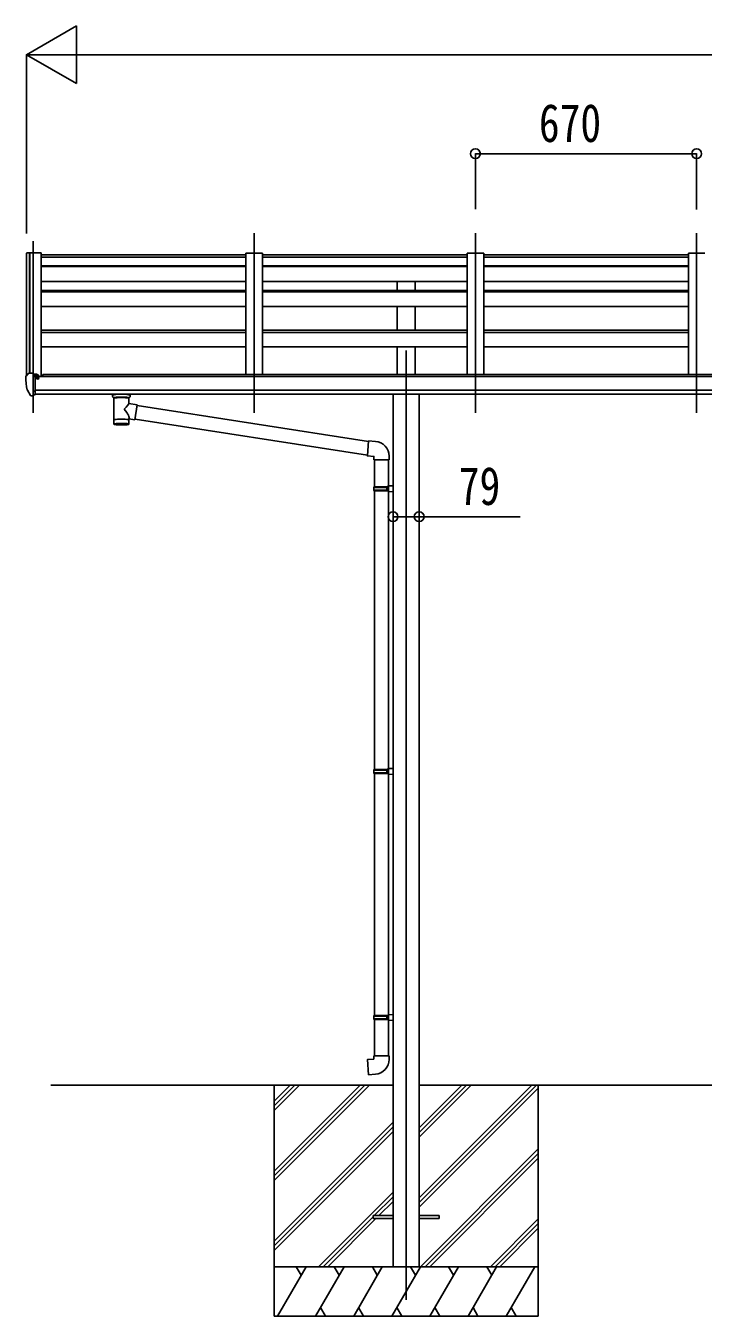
# Model space of a CAD drawing. Units: millimetres, scale not verified. Extents: x -14718 to 14718, y -10395 to 10395.
# Drawn here: x -2397 to -345, y -5045 to -1136 of the extents above; entities that cross this region are included whole.
import ezdxf
from ezdxf.enums import TextEntityAlignment as Align

# ---------------------------------------------------------------- set-up
doc = ezdxf.new("R2010")
doc.units = ezdxf.units.MM
doc.header["$LTSCALE"] = 40
for name, color, linetype in [('0-4_YKK_12', 2, 'Continuous'), ('0-5_YKK_13', 4, 'Continuous'), ('0-6_YKK_A1', 4, 'Continuous'), ('0-7_YKK_D', 6, 'Continuous')]:
    doc.layers.add(name, color=color, linetype=linetype)
doc.styles.add('ＭＳ ゴシック', font='')
doc.styles.get('ＭＳ ゴシック').set_extended_font_data('MS Gothic')

msp = doc.modelspace()

# ---------------------------------------------------------------- linework, layer by layer
at = {"layer": '0-4_YKK_12'}
for p, q in [((-2374.74, -1789.1), (-2374.74, -2308.38)), ((-1704.74, -2308.38), (-1704.74, -1764.54)), ((-1034.74, -2308.38), (-1034.74, -1764.54)), ((-364.74, -2308.38), (-364.74, -1764.54)), ((-1244.74, -2119.6), (-1244.74, -4994.83))]:
    msp.add_line(p, q, dxfattribs=at)
at = {"layer": '0-5_YKK_13'}
for p, q in [((-1729.74, -1830.23), (-2349.74, -1830.23)), ((-1059.74, -1830.23), (-1679.74, -1830.23)), ((-389.74, -1830.23), (-1009.74, -1830.23)), ((-2396.74, -2198.43), (-2396.74, -2199.06)), ((-2389.83, -2189.62), (-2393.9, -2195.43)), ((-2374.74, -2257.56), (-2374.74, -2189.06)), ((-2373.24, -2189.97), (-2374.74, -2189.97)), ((-2368.24, -2198.79), (-2374.74, -2198.39)), ((-2373.24, -2189.97), (-2373.24, -2196.14)), ((-2363.57, -2191.47), (-2373.24, -2190.75)), ((-2373.24, -2193.74), (-2359.24, -2193.8)), ((-2363.77, -2203.97), (-2363.24, -2203.97)), ((-2363.24, -2203.97), (-2362.94, -2203.97)), ((-2362.74, -2193.78), (-2362.74, -2191.89)), ((-2358.24, -2194.91), (-2358.24, -2198.87)), ((-2382.36, -2255.74), (-2392.11, -2240.37)), ((-2376.24, -2257.46), (-2379.95, -2257.24)), ((-2376.24, -2257.46), (-2374.74, -2257.56)), ((-2374.74, -2255.36), (-2374.24, -2255.36)), ((-2374.24, -2255.36), (-2373.74, -2254.36)), ((-2368.24, -2254.36), (-2373.74, -2254.36)), ((-2134.24, -2258.36), (-2134.24, -2252.25)), ((-2130.14, -2262.87), (-2130.16, -2343.16)), ((-2084.34, -2280.44), (-2084.34, -2262.85)), ((-2080.24, -2258.36), (-2080.24, -2252.25)), ((-2059.12, -2284.35), (-2084.34, -2280.43)), ((-2059.12, -2284.35), (-2066.14, -2329.6)), ((-1358.32, -2395.13), (-2059.43, -2286.36)), ((-2084.33, -2343.16), (-2084.34, -2326.53)), ((-2084.34, -2326.78), (-2066.14, -2329.6)), ((-1361.99, -2437.06), (-2065.87, -2327.86)), ((-1337.32, -2395.06), (-1358.16, -2393.24)), ((-1342.24, -2450.81), (-1296.24, -2450.81)), ((-1340.24, -2450.81), (-1340.24, -2532.71)), ((-1298.24, -2450.81), (-1298.24, -2530.15)), ((-1296.24, -2450.81), (-1296.24, -2439.89)), ((-1342.24, -2534.71), (-1341.24, -2532.71)), ((-1342.24, -2534.71), (-1298.24, -2534.71)), ((-1342.24, -2534.71), (-1342.24, -2542.71)), ((-1341.24, -2532.71), (-1298.24, -2532.71)), ((-1302.72, -2534.71), (-1303.15, -2532.71)), ((-1300.24, -2530.21), (-1284.24, -2529.74)), ((-1300.24, -2532.21), (-1300.24, -2530.21)), ((-1300.24, -2532.21), (-1298.24, -2532.21)), ((-1284.24, -2529.74), (-1284.24, -2547.68)), ((-1342.24, -2542.71), (-1298.24, -2542.71)), ((-1342.24, -2542.71), (-1341.24, -2544.71)), ((-1341.24, -2544.71), (-1298.24, -2544.71)), ((-1340.24, -2544.71), (-1340.24, -3388.9)), ((-1300.24, -2547.21), (-1300.24, -2545.21)), ((-1300.24, -2547.21), (-1284.24, -2547.68)), ((-1298.24, -2547.27), (-1298.24, -3386.34)), ((-1342.24, -3390.9), (-1341.24, -3388.9)), ((-1342.24, -3390.9), (-1298.24, -3390.9)), ((-1342.24, -3390.9), (-1342.24, -3398.9)), ((-1342.24, -3398.9), (-1298.24, -3398.9)), ((-1342.24, -3398.9), (-1341.24, -3400.9)), ((-1341.24, -3388.9), (-1298.24, -3388.9)), ((-1302.72, -3390.9), (-1303.15, -3388.9)), ((-1300.24, -3386.4), (-1284.24, -3385.93)), ((-1300.24, -3388.4), (-1300.24, -3386.4)), ((-1300.24, -3388.4), (-1298.24, -3388.4)), ((-1284.24, -3385.93), (-1284.24, -3403.87)), ((-1341.24, -3400.9), (-1298.24, -3400.9)), ((-1340.24, -3400.9), (-1340.24, -4134.06)), ((-1300.24, -3403.4), (-1300.24, -3401.4)), ((-1300.24, -3403.4), (-1284.24, -3403.87)), ((-1298.24, -3403.46), (-1298.24, -4131.5)), ((-1342.24, -4136.06), (-1341.24, -4134.06)), ((-1342.24, -4136.06), (-1298.24, -4136.06)), ((-1342.24, -4136.06), (-1342.24, -4144.06)), ((-1341.24, -4134.06), (-1298.24, -4134.06)), ((-1302.72, -4136.06), (-1303.15, -4134.06)), ((-1300.24, -4131.56), (-1284.24, -4131.09)), ((-1300.24, -4133.56), (-1300.24, -4131.56)), ((-1300.24, -4133.56), (-1298.24, -4133.56)), ((-1284.24, -4131.09), (-1284.24, -4149.03)), ((-1342.24, -4144.06), (-1298.24, -4144.06)), ((-1342.24, -4144.06), (-1341.24, -4146.06)), ((-1341.24, -4146.06), (-1298.24, -4146.06)), ((-1340.24, -4146.06), (-1340.24, -4256.06)), ((-1300.24, -4148.56), (-1300.24, -4146.56)), ((-1300.24, -4148.56), (-1284.24, -4149.03)), ((-1298.24, -4148.62), (-1298.24, -4256.06)), ((-1342.24, -4256.06), (-1296.24, -4256.06)), ((-1342.24, -4266.06), (-1342.24, -4256.06)), ((-1296.24, -4256.06), (-1296.24, -4266.98)), ((-1344.74, -4740.31), (-1284.24, -4740.31)), ((-1344.74, -4740.31), (-1344.74, -4749.31)), ((-1344.74, -4749.31), (-1284.24, -4749.31)), ((-1205.24, -4740.31), (-1144.74, -4740.31)), ((-1205.24, -4749.31), (-1144.74, -4749.31)), ((-1144.74, -4740.31), (-1144.74, -4749.31))]:
    msp.add_line(p, q, dxfattribs=at)
for points in [[(-2374.74, -2189.06), (-2386.74, -2189.06), (-2389.07, -2189.2)], [(-2368.24, -2254.36), (-2368.24, -2196.14), (-2373.24, -2196.14)], [(-2363.57, -2191.47), (-2363.4, -2191.49), (-2363.24, -2191.52), (-2363.1, -2191.56), (-2362.97, -2191.62), (-2362.87, -2191.68), (-2362.8, -2191.74), (-2362.76, -2191.81), (-2362.74, -2191.89)], [(-2362.94, -2202.78), (-2362.94, -2203.97), (-2358.24, -2203.97)], [(-2358.24, -2202.36), (-2358.24, -2203.97), (-2357.77, -2203.97)], [(-2374.74, -2243.67), (-2371.58, -2243.26), (-2368.24, -2242.83)], [(-2134.2, -2258.42), (-2134.23, -2258.07), (-2133.98, -2257.11), (-2133.46, -2256.23), (-2132.66, -2255.39), (-2131.54, -2254.59), (-2130.14, -2253.86)], [(-2134.2, -2258.31), (-2134.23, -2258.66), (-2133.98, -2259.62), (-2133.46, -2260.5), (-2132.66, -2261.34), (-2131.54, -2262.14), (-2130.14, -2262.87)], [(-2084.34, -2253.88), (-2084.11, -2253.97), (-2082.75, -2254.71), (-2081.64, -2255.55), (-2080.88, -2256.42), (-2080.42, -2257.32), (-2080.25, -2258.2)], [(-2084.34, -2262.85), (-2084.11, -2262.76), (-2082.75, -2262.02), (-2081.64, -2261.18), (-2080.88, -2260.31), (-2080.42, -2259.41), (-2080.25, -2258.53)], [(-1358.16, -2393.24), (-1362.16, -2439.06), (-1342.24, -2440.81), (-1342.24, -2450.81)], [(-1302.72, -2534.71), (-1302.72, -2542.71), (-1303.15, -2544.71)], [(-1300.24, -2545.21), (-1298.24, -2545.21), (-1298.24, -2532.21)], [(-1302.72, -3390.9), (-1302.72, -3398.9), (-1303.15, -3400.9)], [(-1300.24, -3401.4), (-1298.24, -3401.4), (-1298.24, -3388.4)], [(-1302.72, -4136.06), (-1302.72, -4144.06), (-1303.15, -4146.06)], [(-1300.24, -4146.56), (-1298.24, -4146.56), (-1298.24, -4133.56)], [(-1337.32, -4311.8), (-1358.16, -4313.63), (-1362.16, -4267.8), (-1342.24, -4266.06)]]:
    msp.add_lwpolyline(points, dxfattribs=at)
for centre, radius, start, end in [((-2393.74, -2198.43), 3, 93, 180), ((-2204.25, -2199.05), 192.49, 180.0008, 192.1233), ((-2389.01, -2190.2), 1, 93.5, 145), ((-2360.74, -2203.97), 2.5, 151.64236, 180), ((-2360.74, -2203.97), 2.5, 0, 151.64236), ((-2389.51, -2238.87), 3, 191.83348, 210), ((-2379.77, -2254.24), 3, 210, 266.5), ((-2117.17, -2303.58), 51.38, 92.46126, 104.61963), ((-2097.29, -2303.58), 51.38, 75.38037, 87.53874), ((-1341.24, -2439.89), 45, 0, 85), ((-1341.24, -4266.98), 45, 275, 0)]:
    msp.add_arc(centre, radius, start, end, dxfattribs=at)
for centre, major_axis, ratio, start_param, end_param in [((-2359.24, -2194.9), (-0.02, 1.1), 0.906239, 4.6917496, 6.2625459), ((-2107.24, -2264.06), (-22.91, -0.42), 0.072511, 4.711586, 6.2823824), ((-2107.22, -2262.43), (-22.91, -0.42), 0.072511, 4.711586, 6.2823824), ((-2107.27, -2262.44), (22.92, -0.42), 0.07247, 0.0008089, 1.5716053), ((-2107.27, -2264.06), (22.92, -0.42), 0.07247, 0.0008089, 1.5716053), ((-2096.24, -2258.36), (16, 0), 0.361356, 0, 0.0194874), ((-2096.24, -2258.36), (16, 0), 0.361356, 6.2636979, 6.2831853), ((-2107.24, -2299.99), (-22.81, 26.62), 0.234429, 3.1563334, 4.5976381), ((-2104.69, -2302.63), (20.32, 22.25), 0.045535, 4.9756507, 6.2441899), ((-2107.24, -2343.16), (22.92, 0), 0.101955, 6.2829723, 9.4248207), ((-2107.24, -2343.16), (22.92, 0), 0.101955, 3.1415499, 6.2833984), ((-2107.24, -2330.72), (22.91, 0), 0.122865, 6.2831853, 9.424778)]:
    msp.add_ellipse(centre, major_axis=major_axis, ratio=ratio, start_param=start_param, end_param=end_param, dxfattribs=at)
at = {"layer": '0-6_YKK_A1'}
for p, q in [((-2394.73, -1825.45), (-2394.74, -2195.6)), ((-2393.79, -1824.57), (-2385.96, -1824.15)), ((-2385.74, -1824.23), (-2385.74, -2189.06)), ((-2385.66, -1824.35), (-2385.04, -1825.97)), ((-2349.74, -1824.14), (-2349.74, -2198.87)), ((-1729.74, -1824.74), (-1729.74, -2192.33)), ((-1679.74, -1824.74), (-1729.74, -1824.74)), ((-1679.74, -1824.74), (-1679.74, -2192.33)), ((-1059.74, -1824.74), (-1059.74, -2192.33)), ((-1009.74, -1824.74), (-1059.74, -1824.74)), ((-1009.74, -1824.74), (-1009.74, -2192.33)), ((-389.74, -1824.74), (-389.74, -2192.33)), ((-339.74, -1824.74), (-389.74, -1824.74)), ((-1729.74, -1837.3), (-2349.74, -1837.3)), ((-1729.74, -1863.43), (-2349.74, -1863.43)), ((-1729.74, -1865.99), (-2349.74, -1865.99)), ((-1059.74, -1837.3), (-1679.74, -1837.3)), ((-1059.74, -1863.43), (-1679.74, -1863.43)), ((-1059.74, -1865.99), (-1679.74, -1865.99)), ((-389.74, -1837.3), (-1009.74, -1837.3)), ((-389.74, -1863.43), (-1009.74, -1863.43)), ((-389.74, -1865.99), (-1009.74, -1865.99)), ((-1729.74, -1910.73), (-2349.74, -1910.73)), ((-1059.74, -1910.73), (-1679.74, -1910.73)), ((-1272.24, -1937.56), (-1272.24, -1910.58)), ((-1217.24, -1937.56), (-1217.24, -1910.58)), ((-389.74, -1910.73), (-1009.74, -1910.73)), ((-1729.74, -1937.71), (-2349.74, -1937.71)), ((-1729.74, -1942.66), (-2349.74, -1942.66)), ((-1059.74, -1937.71), (-1679.74, -1937.71)), ((-1059.74, -1942.66), (-1679.74, -1942.66)), ((-389.74, -1937.71), (-1009.74, -1937.71)), ((-389.74, -1942.66), (-1009.74, -1942.66)), ((-1729.74, -1986.84), (-2349.74, -1986.84)), ((-1059.74, -1986.84), (-1679.74, -1986.84)), ((-1272.24, -2058.47), (-1272.24, -1986.7)), ((-1217.24, -2058.47), (-1217.24, -1986.7)), ((-389.74, -1986.84), (-1009.74, -1986.84)), ((-1729.74, -2058.64), (-2349.74, -2058.64)), ((-1729.74, -2065.44), (-2349.74, -2065.44)), ((-1059.74, -2058.64), (-1679.74, -2058.64)), ((-1059.74, -2065.44), (-1679.74, -2065.44)), ((-389.74, -2058.64), (-1009.74, -2058.64)), ((-389.74, -2065.44), (-1009.74, -2065.44)), ((-1729.74, -2108.99), (-2349.74, -2108.99)), ((-1059.74, -2108.99), (-1679.74, -2108.99)), ((-1272.24, -2192.36), (-1272.24, -2108.82)), ((-1217.24, -2192.36), (-1217.24, -2108.82)), ((-389.74, -2108.99), (-1009.74, -2108.99)), ((2978.76, -2198.87), (-2368.24, -2198.87)), ((-2344.74, -2198.87), (-2344.74, -2192.33)), ((2955.26, -2192.33), (-2344.74, -2192.33)), ((-2368.24, -2240.26), (2978.76, -2240.26)), ((2978.76, -2252.11), (-2368.24, -2252.04)), ((-1284.24, -2252.43), (-1284.24, -4894.83)), ((-1205.24, -2252.43), (-1205.24, -4894.83)), ((-2320.74, -4344.82), (-1284.24, -4344.82)), ((-1644.74, -4344.82), (-1644.74, -5044.82)), ((-1644.74, -4605.54), (-1384.01, -4344.82)), ((-1644.74, -4619.69), (-1369.87, -4344.82)), ((-1644.74, -4633.83), (-1355.73, -4344.82)), ((-1644.74, -4421.7), (-1567.86, -4344.82)), ((-1644.74, -4407.56), (-1582, -4344.82)), ((-1644.74, -4393.41), (-1596.14, -4344.82)), ((-1205.24, -4686.54), (-863.51, -4344.82)), ((-1205.24, -4700.69), (-849.37, -4344.82)), ((-1205.24, -4502.7), (-1047.36, -4344.82)), ((-1205.24, -4488.55), (-1061.5, -4344.82)), ((-1205.24, -4474.41), (-1075.64, -4344.82)), ((-1205.24, -4344.82), (1815.76, -4344.82)), ((-1205.24, -4714.83), (-844.74, -4354.33)), ((-844.74, -4344.82), (-844.74, -5044.82)), ((-1644.74, -4817.68), (-1284.24, -4457.18)), ((-1644.74, -4831.82), (-1284.24, -4471.32)), ((-1644.74, -4845.96), (-1284.24, -4485.46)), ((-1201.38, -4894.82), (-844.74, -4538.18)), ((-1187.24, -4894.82), (-844.74, -4552.32)), ((-1173.1, -4894.82), (-844.74, -4566.46)), ((-1509.75, -4894.82), (-1284.24, -4669.31)), ((-1341.1, -4740.31), (-1284.24, -4683.45)), ((-1326.95, -4740.31), (-1284.24, -4697.59)), ((-1495.61, -4894.82), (-1344.74, -4743.95)), ((-1481.46, -4894.82), (-1335.95, -4749.31)), ((-989.25, -4894.82), (-844.74, -4750.31)), ((-975.11, -4894.82), (-844.74, -4764.45)), ((-960.96, -4894.82), (-844.74, -4778.59)), ((-844.74, -4894.82), (-1644.74, -4894.82)), ((-1634.45, -5044.82), (-1547.85, -4894.82)), ((-1562.85, -4920.8), (-1577.85, -4894.82)), ((-1518.98, -5044.82), (-1432.38, -4894.82)), ((-1447.38, -4920.8), (-1462.38, -4894.82)), ((-1403.51, -5044.82), (-1316.91, -4894.82)), ((-1331.91, -4920.8), (-1346.91, -4894.82)), ((-1288.04, -5044.82), (-1201.44, -4894.82)), ((-1216.44, -4920.8), (-1231.44, -4894.82)), ((-1172.57, -5044.82), (-1085.97, -4894.82)), ((-1100.97, -4920.8), (-1115.97, -4894.82)), ((-1057.1, -5044.82), (-970.5, -4894.82)), ((-1000.5, -4894.82), (-985.5, -4920.8)), ((-941.63, -5044.82), (-855.03, -4894.82)), ((-1503.98, -5018.84), (-1488.98, -5044.82)), ((-1388.51, -5018.84), (-1373.51, -5044.82)), ((-1273.04, -5018.84), (-1258.04, -5044.82)), ((-1157.57, -5018.84), (-1142.57, -5044.82)), ((-1042.1, -5018.84), (-1027.1, -5044.82)), ((-926.63, -5018.84), (-911.63, -5044.82)), ((-1644.74, -5044.82), (-844.74, -5044.82))]:
    msp.add_line(p, q, dxfattribs=at)
msp.add_lwpolyline([(-2385.04, -2189.06), (-2385.04, -1824.14), (-2349.74, -1824.14)], dxfattribs=at)
msp.add_circle((-2360.77, -2203.78), 3, dxfattribs=at)
for centre, radius, start, end in [((-2393.74, -1825.56), 1, 93, 173.32986), ((-2385.94, -1824.45), 0.301, 21.06327, 92.86679)]:
    msp.add_arc(centre, radius, start, end, dxfattribs=at)
at = {"layer": '0-7_YKK_D'}
for p, q in [((-2394.74, -1223.98), (-2243.19, -1136.48)), ((-2243.19, -1311.48), (-2243.19, -1136.48)), ((-2394.74, -1765.98), (-2394.74, -1222.98)), ((-2394.74, -1223.98), (-2243.19, -1311.48)), ((-2394.74, -1223.98), (-2091.63, -1223.98)), ((-2219.74, -1223.98), (2830.26, -1223.98)), ((-1034.74, -1691.99), (-1034.74, -1522.98)), ((-1034.74, -1523.98), (-364.74, -1523.98)), ((-364.74, -1692.99), (-364.74, -1522.98)), ((-1284.24, -2623.39), (-1284.24, -2622.39)), ((-1205.24, -2623.39), (-1205.24, -2622.39))]:
    msp.add_line(p, q, dxfattribs=at)
msp.add_lwpolyline([(-1284.24, -2623.39), (-1205.24, -2623.39), (-899.44, -2623.39)], dxfattribs=at)
for centre in [(-1034.74, -1523.98), (-364.74, -1523.98), (-1284.24, -2623.39), (-1205.24, -2623.39)]:
    msp.add_circle(centre, 14.88, dxfattribs=at)

# ---------------------------------------------------------------- texts
at = {"layer": '0-7_YKK_D', "style": 'ＭＳ ゴシック', "width": 0.8}
for s, p in [('670', (-842.54, -1522.98)), ('79', (-1085.24, -2622.39))]:
    msp.add_text(s, height=115.5, dxfattribs=at).set_placement(p, align=Align.BOTTOM_LEFT)

doc.saveas('drawing.dxf')
